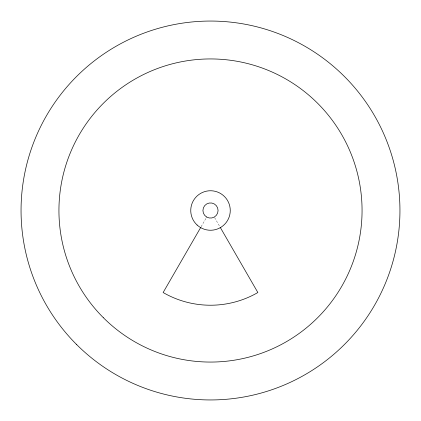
<?xml version="1.0" encoding="UTF-8"?>
<svg xmlns="http://www.w3.org/2000/svg" width="421" height="421" viewBox="0 0 421 421"><rect width="100%" height="100%" fill="white"/><g stroke="black" fill="none" stroke-linecap="round" stroke-linejoin="round"><path stroke-width="0.32" stroke-dasharray="2.1 1.58" d="M201.143 226.709L206.385 217.631M214.615 217.631L219.857 226.709"/><path stroke-width="0.63" d="M200.812 227.277L163.137 292.532A94.725 94.725 0 0 0 257.863 292.532L220.188 227.277M76.538 344.462A189.45 189.45 0 0 0 393.493 259.531A189.45 189.45 0 0 0 161.469 27.507A189.45 189.45 0 0 0 76.538 344.462M103.329 317.671A151.56 151.56 0 0 0 356.897 249.727A151.56 151.56 0 0 0 171.273 64.103A151.56 151.56 0 0 0 103.329 317.671M206.711 217.062A7.578 7.578 0 0 0 218.078 210.5A7.578 7.578 0 0 0 206.711 203.938A7.578 7.578 0 0 0 206.711 217.062M197.117 225.03A19.755 19.755 0 0 0 229.777 214.826A19.755 19.755 0 0 0 204.611 191.644A19.755 19.755 0 0 0 197.117 225.03"/></g></svg>
